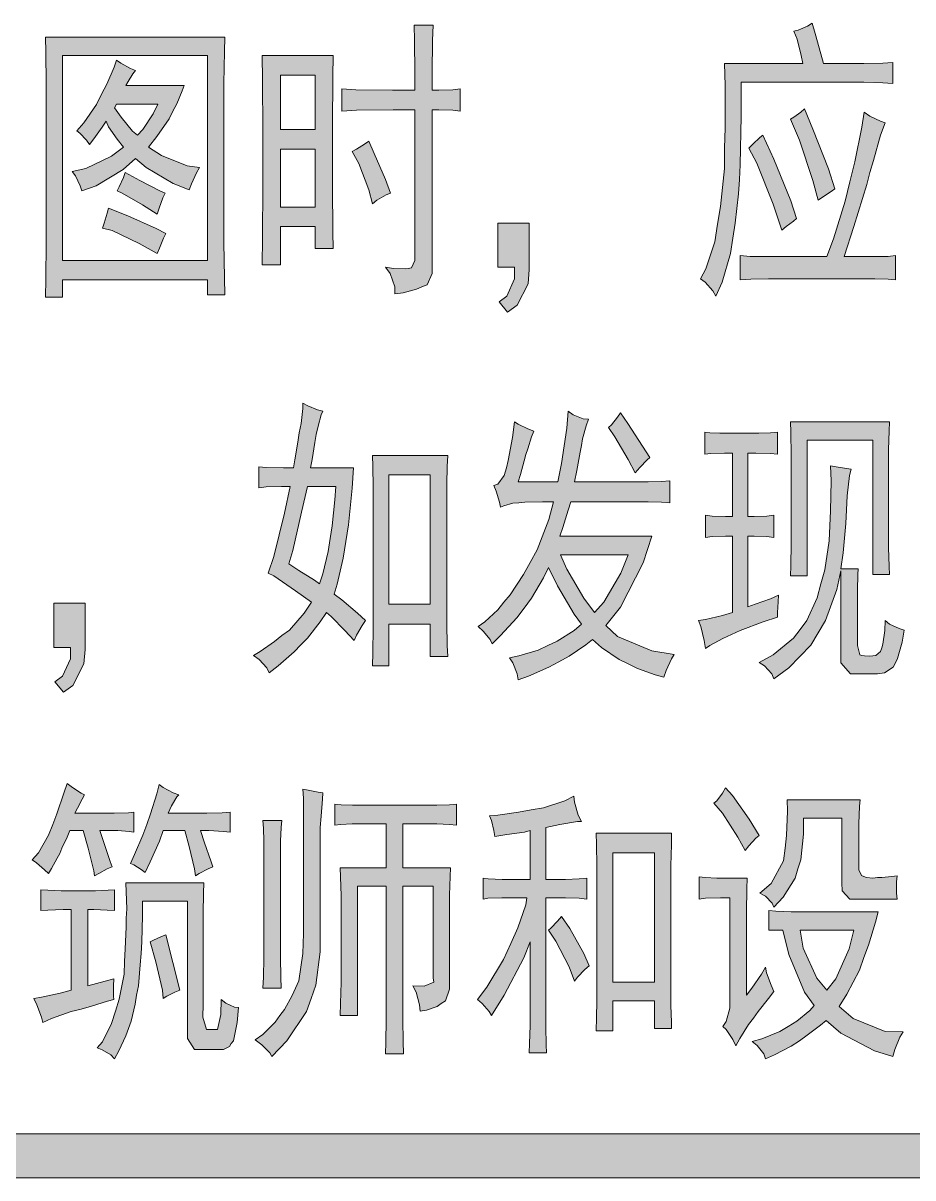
# Model space of a CAD drawing. Header units: millimetres. Extents: x 388 to 64525, y 87 to 607.
# Drawn here: x 64472.36 to 64481.03, y 461.44 to 472.69 of the extents above; entities that cross this region are included whole.
import ezdxf

# ---------------------------------------------------------------- set-up
doc = ezdxf.new("R2010")
doc.units = ezdxf.units.MM

msp = doc.modelspace()

# ---------------------------------------------------------------- hatches: boundary and pattern name
h = msp.add_hatch(color=0)
h.dxf.hatch_style = 2
h.paths.add_polyline_path([(64476.177, 472.039), (64476.177, 472.207), (64476.174, 472.522), (64476.17, 472.669), (64476.357, 472.669), (64476.349, 472.522), (64476.346, 472.207), (64476.346, 472.039), (64476.41, 472.039), (64476.546, 472.042), (64476.618, 472.049), (64476.618, 471.834), (64476.546, 471.842), (64476.41, 471.845), (64476.346, 471.845), (64476.346, 470.337), (64476.346, 470.251), (64476.296, 470.143), (64476.245, 470.122), (64476.195, 470.1), (64476.063, 470.064), (64475.984, 470.054), (64475.984, 470.122), (64475.937, 470.251), (64475.891, 470.315), (64475.97, 470.301), (64476.084, 470.297), (64476.113, 470.301), (64476.145, 470.308), (64476.177, 470.38), (64476.177, 470.448), (64476.177, 471.845), (64475.966, 471.845), (64475.611, 471.842), (64475.468, 471.834), (64475.468, 472.049), (64475.604, 472.042), (64475.959, 472.039)])
h = msp.add_hatch(color=0)
h.dxf.hatch_style = 2
h.paths.add_polyline_path([(64480.047, 472.691), (64480.076, 472.59), (64480.129, 472.393), (64480.158, 472.297), (64480.459, 472.297), (64480.549, 472.297), (64480.735, 472.3), (64480.832, 472.307), (64480.832, 472.103), (64480.735, 472.11), (64480.549, 472.117), (64480.459, 472.117), (64479.355, 472.117), (64479.355, 471.784), (64479.345, 471.311), (64479.338, 471.168), (64479.33, 471.028), (64479.298, 470.742), (64479.273, 470.595), (64479.252, 470.448), (64479.169, 470.168), (64479.108, 470.032), (64479.08, 470.082), (64479.004, 470.168), (64478.958, 470.201), (64479.011, 470.297), (64479.097, 470.562), (64479.126, 470.734), (64479.155, 470.906), (64479.191, 471.275), (64479.194, 471.473), (64479.198, 471.67), (64479.198, 472.082), (64479.194, 472.297), (64479.954, 472.297), (64479.939, 472.375), (64479.9, 472.533), (64479.868, 472.612), (64479.911, 472.623), (64480, 472.662)])
h = msp.add_hatch(color=0)
h.paths.add_polyline_path([(64474.329, 472.555), (64474.325, 472.415), (64474.318, 472.103), (64474.318, 471.935), (64474.318, 470.731), (64474.318, 470.555), (64474.325, 470.211), (64474.329, 470.043), (64474.16, 470.043), (64474.16, 470.19), (64472.748, 470.19), (64472.748, 470.021), (64472.58, 470.021), (64472.584, 470.197), (64472.587, 470.555), (64472.587, 470.742), (64472.587, 471.935), (64472.587, 472.1), (64472.584, 472.408), (64472.58, 472.555)])
h.paths.add_polyline_path([(64474.16, 470.38), (64474.16, 472.375), (64472.748, 472.375), (64472.748, 470.38)])
h = msp.add_hatch(color=0)
h.paths.add_polyline_path([(64475.382, 472.375), (64475.378, 472.171), (64475.375, 471.68), (64475.375, 471.394), (64475.375, 471.107), (64475.378, 470.656), (64475.382, 470.494), (64475.206, 470.494), (64475.206, 470.709), (64474.87, 470.709), (64474.87, 470.337), (64474.69, 470.337), (64474.694, 470.595), (64474.698, 471.114), (64474.698, 471.372), (64474.698, 471.637), (64474.694, 472.139), (64474.69, 472.375)])
h.paths.add_polyline_path([(64475.206, 470.899), (64475.206, 471.462), (64474.87, 471.462), (64474.87, 470.899)])
h.paths.add_polyline_path([(64475.206, 471.655), (64475.206, 472.182), (64474.87, 472.182), (64474.87, 471.655)])
h = msp.add_hatch(color=0)
h.paths.add_polyline_path([(64473.458, 472.229), (64473.433, 472.196), (64473.386, 472.121), (64473.365, 472.082), (64473.931, 472.082), (64473.913, 472.031), (64473.859, 471.906), (64473.82, 471.834), (64473.784, 471.759), (64473.666, 471.587), (64473.583, 471.483), (64473.712, 471.401), (64473.96, 471.301), (64474.081, 471.283), (64474.053, 471.232), (64474.003, 471.125), (64473.981, 471.068), (64473.823, 471.129), (64473.562, 471.283), (64473.458, 471.372), (64473.336, 471.265), (64473.075, 471.107), (64472.935, 471.057), (64472.92, 471.107), (64472.874, 471.204), (64472.842, 471.247), (64472.974, 471.275), (64473.225, 471.394), (64473.34, 471.483), (64473.279, 471.559), (64473.196, 471.68), (64473.171, 471.734), (64473.132, 471.677), (64473.053, 471.562), (64473.01, 471.508), (64472.981, 471.551), (64472.917, 471.619), (64472.885, 471.641), (64472.956, 471.72), (64473.078, 471.899), (64473.128, 471.999), (64473.178, 472.096), (64473.25, 472.261), (64473.272, 472.329), (64473.315, 472.3), (64473.408, 472.25)])
h.paths.add_polyline_path([(64473.254, 471.867), (64473.318, 471.773), (64473.429, 471.637), (64473.476, 471.598), (64473.53, 471.655), (64473.63, 471.806), (64473.676, 471.902), (64473.272, 471.902)])
h = msp.add_hatch(color=0)
h.dxf.hatch_style = 2
h.paths.add_polyline_path([(64480.756, 471.72), (64480.713, 471.598), (64480.642, 471.354), (64480.609, 471.236), (64480.577, 471.118), (64480.452, 470.709), (64480.359, 470.416), (64480.595, 470.416), (64480.656, 470.416), (64480.785, 470.419), (64480.857, 470.426), (64480.857, 470.19), (64480.785, 470.197), (64480.656, 470.201), (64480.595, 470.201), (64479.692, 470.201), (64479.621, 470.201), (64479.449, 470.197), (64479.345, 470.19), (64479.345, 470.426), (64479.441, 470.419), (64479.617, 470.416), (64479.692, 470.416), (64480.19, 470.416), (64480.255, 470.591), (64480.366, 470.957), (64480.412, 471.146), (64480.463, 471.34), (64480.531, 471.677), (64480.552, 471.824), (64480.609, 471.784), (64480.71, 471.734)])
h = msp.add_hatch(color=0)
h.dxf.hatch_style = 2
h.paths.add_polyline_path([(64479.972, 471.856), (64480.054, 471.659), (64480.205, 471.272), (64480.266, 471.078), (64480.23, 471.05), (64480.147, 470.996), (64480.104, 470.967), (64480.054, 471.157), (64479.922, 471.551), (64479.836, 471.756), (64479.868, 471.773), (64479.936, 471.824)])
h = msp.add_hatch(color=0)
h.dxf.hatch_style = 2
h.paths.add_polyline_path([(64479.567, 471.598), (64479.674, 471.365), (64479.839, 470.96), (64479.893, 470.788), (64479.864, 470.763), (64479.793, 470.709), (64479.75, 470.674), (64479.667, 470.928), (64479.506, 471.326), (64479.431, 471.473), (64479.467, 471.512), (64479.535, 471.576)])
h = msp.add_hatch(color=0)
h.dxf.hatch_style = 2
h.paths.add_polyline_path([(64475.729, 471.541), (64475.783, 471.422), (64475.891, 471.168), (64475.941, 471.035), (64475.898, 471.017), (64475.808, 470.967), (64475.765, 470.932), (64475.729, 471.068), (64475.633, 471.322), (64475.568, 471.44), (64475.608, 471.462), (64475.686, 471.512)])
h = msp.add_hatch(color=0)
h.dxf.hatch_style = 2
h.paths.add_polyline_path([(64473.358, 471.236), (64473.501, 471.157), (64473.694, 471.057), (64473.745, 471.035), (64473.723, 470.989), (64473.687, 470.889), (64473.669, 470.831), (64473.526, 470.921), (64473.329, 471.035), (64473.279, 471.057), (64473.3, 471.096), (64473.34, 471.186)])
h = msp.add_hatch(color=0)
h.dxf.hatch_style = 2
h.paths.add_polyline_path([(64473.196, 470.889), (64473.383, 470.813), (64473.659, 470.691), (64473.752, 470.641), (64473.73, 470.595), (64473.691, 470.498), (64473.669, 470.448), (64473.494, 470.545), (64473.229, 470.67), (64473.135, 470.695), (64473.153, 470.742), (64473.182, 470.838)])
h = msp.add_hatch(color=0)
h.dxf.hatch_style = 2
h.paths.add_polyline_path([(64476.987, 470.742), (64477.292, 470.742), (64477.292, 470.29), (64477.281, 470.15), (64477.173, 469.943), (64477.08, 469.875), (64476.998, 469.975), (64477.073, 470.032), (64477.148, 470.201), (64477.148, 470.315), (64476.987, 470.315)])
h = msp.add_hatch(color=0)
h.paths.add_polyline_path([(64475.282, 468.911), (64475.264, 468.875), (64475.235, 468.764), (64475.217, 468.685), (64475.203, 468.606), (64475.178, 468.441), (64475.163, 468.359), (64475.579, 468.359), (64475.568, 468.162), (64475.532, 467.804), (64475.507, 467.642), (64475.479, 467.481), (64475.421, 467.227), (64475.393, 467.13), (64475.468, 467.073), (64475.618, 466.944), (64475.697, 466.872), (64475.665, 466.825), (64475.611, 466.729), (64475.586, 466.679), (64475.497, 466.775), (64475.364, 466.911), (64475.317, 466.951), (64475.257, 466.858), (64475.131, 466.7), (64475.067, 466.636), (64475.002, 466.567), (64474.848, 466.431), (64474.759, 466.363), (64474.737, 466.41), (64474.662, 466.492), (64474.608, 466.532), (64474.673, 466.571), (64474.812, 466.668), (64474.884, 466.725), (64474.956, 466.779), (64475.099, 466.944), (64475.171, 467.051), (64475.016, 467.162), (64474.805, 467.306), (64474.751, 467.334), (64474.805, 467.495), (64474.909, 467.918), (64474.963, 468.176), (64474.88, 468.176), (64474.73, 468.173), (64474.658, 468.165), (64474.658, 468.37), (64474.73, 468.363), (64474.898, 468.359), (64474.995, 468.359), (64475.009, 468.438), (64475.038, 468.61), (64475.052, 468.699), (64475.07, 468.792), (64475.088, 468.936), (64475.088, 468.99), (64475.135, 468.964), (64475.231, 468.925)])
h.paths.add_polyline_path([(64474.952, 467.424), (64475.049, 467.359), (64475.199, 467.266), (64475.249, 467.23), (64475.282, 467.327), (64475.335, 467.546), (64475.353, 467.671), (64475.371, 467.793), (64475.4, 468.047), (64475.407, 468.176), (64475.131, 468.176), (64475.074, 467.929), (64474.988, 467.553)])
h = msp.add_hatch(color=0)
h.paths.add_polyline_path([(64477.869, 468.832), (64477.847, 468.767), (64477.811, 468.642), (64477.8, 468.578), (64477.786, 468.513), (64477.754, 468.334), (64477.732, 468.223), (64478.41, 468.223), (64478.449, 468.223), (64478.578, 468.226), (64478.66, 468.234), (64478.66, 468.019), (64478.578, 468.026), (64478.449, 468.029), (64478.41, 468.029), (64477.697, 468.029), (64477.671, 467.947), (64477.618, 467.779), (64477.589, 467.693), (64478.485, 467.693), (64478.402, 467.435), (64478.18, 467.001), (64478.037, 466.825), (64478.152, 466.718), (64478.485, 466.578), (64478.703, 466.542), (64478.675, 466.499), (64478.625, 466.385), (64478.603, 466.32), (64478.517, 466.342), (64478.345, 466.406), (64478.255, 466.449), (64478.166, 466.492), (64477.994, 466.61), (64477.908, 466.689), (64477.843, 466.636), (64477.679, 466.524), (64477.578, 466.471), (64477.482, 466.417), (64477.284, 466.331), (64477.184, 466.295), (64477.173, 466.352), (64477.13, 466.46), (64477.098, 466.51), (64477.191, 466.528), (64477.378, 466.585), (64477.471, 466.628), (64477.564, 466.671), (64477.729, 466.775), (64477.8, 466.836), (64477.729, 466.933), (64477.568, 467.209), (64477.478, 467.388), (64477.431, 467.288), (64477.313, 467.091), (64477.241, 466.994), (64477.17, 466.897), (64477.012, 466.725), (64476.93, 466.646), (64476.912, 466.686), (64476.844, 466.768), (64476.794, 466.815), (64476.858, 466.858), (64476.984, 466.976), (64477.044, 467.051), (64477.105, 467.123), (64477.234, 467.32), (64477.302, 467.438), (64477.37, 467.56), (64477.482, 467.857), (64477.528, 468.029), (64477.421, 468.029), (64477.249, 468.026), (64477.191, 468.019), (64477.13, 468.015), (64477.044, 467.99), (64477.012, 467.976), (64477.001, 468.026), (64476.969, 468.133), (64476.948, 468.187), (64476.987, 468.201), (64477.048, 468.284), (64477.07, 468.359), (64477.087, 468.431), (64477.127, 468.656), (64477.148, 468.807), (64477.184, 468.785), (64477.277, 468.739), (64477.335, 468.717), (64477.313, 468.66), (64477.277, 468.545), (64477.259, 468.488), (64477.241, 468.427), (64477.206, 468.294), (64477.184, 468.223), (64477.571, 468.223), (64477.607, 468.402), (64477.657, 468.746), (64477.671, 468.911), (64477.718, 468.875), (64477.815, 468.835)])
h.paths.add_polyline_path([(64477.596, 467.513), (64477.657, 467.374), (64477.822, 467.091), (64477.926, 466.951), (64478.019, 467.051), (64478.184, 467.334), (64478.255, 467.513)])
h = msp.add_hatch(color=0)
h.dxf.hatch_style = 2
h.paths.add_polyline_path([(64478.18, 468.896), (64478.252, 468.792), (64478.395, 468.57), (64478.467, 468.459), (64478.438, 468.438), (64478.367, 468.363), (64478.324, 468.312), (64478.255, 468.441), (64478.126, 468.66), (64478.062, 468.753), (64478.091, 468.778), (64478.152, 468.853)])
h = msp.add_hatch(color=0)
h.dxf.hatch_style = 2
h.paths.add_polyline_path([(64480.799, 468.807), (64480.796, 468.717), (64480.789, 468.538), (64480.789, 468.449), (64480.789, 467.693), (64480.789, 467.585), (64480.796, 467.399), (64480.799, 467.32), (64480.638, 467.32), (64480.638, 468.628), (64479.997, 468.628), (64479.997, 467.309), (64479.836, 467.309), (64479.839, 467.406), (64479.843, 467.621), (64479.843, 467.739), (64479.843, 468.359), (64479.843, 468.481), (64479.839, 468.706), (64479.836, 468.807)])
h = msp.add_hatch(color=0)
h.dxf.hatch_style = 2
h.paths.add_polyline_path([(64479.481, 468.696), (64479.527, 468.696), (64479.642, 468.699), (64479.71, 468.706), (64479.71, 468.492), (64479.642, 468.499), (64479.499, 468.502), (64479.42, 468.502), (64479.42, 467.886), (64479.481, 467.886), (64479.606, 467.89), (64479.674, 467.897), (64479.674, 467.682), (64479.606, 467.689), (64479.481, 467.693), (64479.42, 467.693), (64479.42, 467.005), (64479.492, 467.03), (64479.642, 467.083), (64479.717, 467.119), (64479.714, 467.055), (64479.71, 466.951), (64479.71, 466.904), (64479.57, 466.858), (64479.345, 466.775), (64479.262, 466.736), (64479.176, 466.696), (64479.051, 466.628), (64479.008, 466.6), (64478.994, 466.679), (64478.961, 466.815), (64478.94, 466.872), (64479.008, 466.883), (64479.173, 466.922), (64479.269, 466.951), (64479.269, 467.693), (64479.201, 467.693), (64479.072, 467.689), (64479.008, 467.682), (64479.008, 467.897), (64479.072, 467.89), (64479.201, 467.886), (64479.269, 467.886), (64479.269, 468.502), (64479.194, 468.502), (64479.058, 468.499), (64479.001, 468.492), (64479.001, 468.706), (64479.051, 468.699), (64479.148, 468.696), (64479.194, 468.696)])
h = msp.add_hatch(color=0)
h.paths.add_polyline_path([(64476.5, 468.481), (64476.493, 468.373), (64476.489, 468.201), (64476.489, 468.133), (64476.489, 466.962), (64476.489, 466.847), (64476.493, 466.628), (64476.5, 466.521), (64476.328, 466.521), (64476.328, 466.836), (64475.923, 466.836), (64475.923, 466.431), (64475.765, 466.431), (64475.769, 466.557), (64475.772, 466.804), (64475.772, 466.926), (64475.772, 468.076), (64475.772, 468.173), (64475.769, 468.373), (64475.765, 468.481)])
h.paths.add_polyline_path([(64476.328, 467.03), (64476.328, 468.291), (64475.923, 468.291), (64475.923, 467.03)])
h = msp.add_hatch(color=0)
h.dxf.hatch_style = 2
h.paths.add_polyline_path([(64480.427, 468.345), (64480.409, 468.284), (64480.387, 468.087), (64480.38, 467.95), (64480.373, 467.818), (64480.348, 467.531), (64480.326, 467.377), (64480.495, 467.377), (64480.491, 467.32), (64480.488, 467.169), (64480.488, 467.073), (64480.488, 466.714), (64480.488, 466.628), (64480.509, 466.539), (64480.531, 466.532), (64480.556, 466.528), (64480.609, 466.524), (64480.638, 466.528), (64480.667, 466.532), (64480.71, 466.571), (64480.724, 466.607), (64480.735, 466.643), (64480.753, 466.775), (64480.756, 466.872), (64480.799, 466.836), (64480.893, 466.793), (64480.943, 466.779), (64480.921, 466.661), (64480.878, 466.503), (64480.857, 466.46), (64480.835, 466.417), (64480.749, 466.363), (64480.681, 466.352), (64480.513, 466.352), (64480.42, 466.352), (64480.326, 466.46), (64480.326, 466.567), (64480.326, 467.356), (64480.287, 467.173), (64480.176, 466.872), (64480.104, 466.754), (64480.033, 466.632), (64479.818, 466.41), (64479.674, 466.306), (64479.653, 466.352), (64479.581, 466.431), (64479.531, 466.464), (64479.667, 466.539), (64479.864, 466.7), (64479.929, 466.786), (64479.993, 466.872), (64480.094, 467.094), (64480.129, 467.23), (64480.169, 467.366), (64480.212, 467.65), (64480.219, 467.793), (64480.226, 467.94), (64480.23, 468.234), (64480.223, 468.38), (64480.28, 468.37), (64480.38, 468.352)])
h = msp.add_hatch(color=0)
h.dxf.hatch_style = 2
h.paths.add_polyline_path([(64472.662, 467.04), (64472.967, 467.04), (64472.967, 466.589), (64472.956, 466.449), (64472.849, 466.241), (64472.756, 466.173), (64472.673, 466.274), (64472.748, 466.331), (64472.824, 466.499), (64472.824, 466.61), (64472.662, 466.61)])
h = msp.add_hatch(color=0)
h.dxf.hatch_style = 2
h.paths.add_polyline_path([(64472.96, 465.174), (64472.938, 465.134), (64472.892, 465.045), (64472.867, 464.995), (64473.161, 464.995), (64473.25, 464.995), (64473.39, 464.998), (64473.44, 465.005), (64473.44, 464.812), (64473.397, 464.819), (64473.286, 464.826), (64473.211, 464.826), (64473.11, 464.826), (64473.153, 464.701), (64473.211, 464.525), (64473.229, 464.475), (64473.182, 464.454), (64473.1, 464.407), (64473.06, 464.385), (64473.053, 464.436), (64472.996, 464.654), (64472.949, 464.826), (64472.817, 464.826), (64472.791, 464.762), (64472.741, 464.654), (64472.72, 464.604), (64472.695, 464.557), (64472.641, 464.457), (64472.612, 464.407), (64472.573, 464.443), (64472.494, 464.511), (64472.451, 464.543), (64472.512, 464.611), (64472.609, 464.783), (64472.652, 464.887), (64472.691, 464.991), (64472.759, 465.192), (64472.791, 465.285), (64472.845, 465.245), (64472.928, 465.192)])
h = msp.add_hatch(color=0)
h.dxf.hatch_style = 2
h.paths.add_polyline_path([(64473.551, 464.418), (64473.512, 464.446), (64473.44, 464.493), (64473.408, 464.507), (64473.447, 464.593), (64473.53, 464.783), (64473.569, 464.887), (64473.605, 464.991), (64473.666, 465.184), (64473.687, 465.274), (64473.727, 465.245), (64473.823, 465.195), (64473.881, 465.174), (64473.859, 465.156), (64473.809, 465.066), (64473.777, 464.995), (64474.081, 464.995), (64474.153, 464.995), (64474.303, 464.998), (64474.379, 465.005), (64474.379, 464.812), (64474.314, 464.819), (64474.171, 464.826), (64474.092, 464.826), (64474.131, 464.708), (64474.192, 464.532), (64474.21, 464.475), (64474.164, 464.454), (64474.078, 464.407), (64474.042, 464.385), (64474.031, 464.454), (64473.981, 464.672), (64473.938, 464.826), (64473.727, 464.826), (64473.691, 464.722), (64473.601, 464.522)])
h = msp.add_hatch(color=0)
h.dxf.hatch_style = 2
h.paths.add_polyline_path([(64475.282, 465.195), (64475.278, 465.134), (64475.264, 464.966), (64475.257, 464.858), (64475.257, 463.844), (64475.257, 463.647), (64475.214, 463.321), (64475.167, 463.192), (64475.124, 463.063), (64474.93, 462.78), (64474.784, 462.626), (64474.766, 462.662), (64474.687, 462.741), (64474.622, 462.787), (64474.698, 462.841), (64474.819, 462.959), (64474.862, 463.024), (64474.909, 463.085), (64474.984, 463.221), (64475.016, 463.293), (64475.049, 463.364), (64475.088, 463.629), (64475.095, 463.823), (64475.095, 464.869), (64475.095, 464.959), (64475.092, 465.141), (64475.088, 465.231), (64475.138, 465.22), (64475.235, 465.202)])
h = msp.add_hatch(color=0)
h.dxf.hatch_style = 2
h.paths.add_polyline_path([(64479.201, 465.242), (64479.269, 465.167), (64479.434, 464.937), (64479.531, 464.78), (64479.499, 464.751), (64479.431, 464.679), (64479.395, 464.633), (64479.323, 464.762), (64479.173, 464.995), (64479.09, 465.095), (64479.119, 465.116), (64479.173, 465.192)])
h = msp.add_hatch(color=0)
h.dxf.hatch_style = 2
h.paths.add_polyline_path([(64476.339, 465.073), (64476.392, 465.073), (64476.514, 465.077), (64476.582, 465.084), (64476.582, 464.88), (64476.514, 464.887), (64476.392, 464.891), (64476.339, 464.891), (64476.059, 464.891), (64476.059, 464.464), (64476.525, 464.464), (64476.521, 464.378), (64476.514, 464.199), (64476.514, 464.102), (64476.514, 463.371), (64476.514, 463.282), (64476.475, 463.167), (64476.435, 463.142), (64476.396, 463.113), (64476.292, 463.078), (64476.228, 463.067), (64476.224, 463.128), (64476.192, 463.253), (64476.159, 463.314), (64476.267, 463.311), (64476.364, 463.35), (64476.357, 463.393), (64476.357, 464.285), (64476.059, 464.285), (64476.059, 463.078), (64476.059, 462.988), (64476.063, 462.773), (64476.066, 462.651), (64475.891, 462.651), (64475.894, 462.762), (64475.898, 462.985), (64475.898, 463.088), (64475.898, 464.285), (64475.618, 464.285), (64475.618, 463.024), (64475.45, 463.024), (64475.454, 463.142), (64475.461, 463.35), (64475.461, 463.44), (64475.461, 464.102), (64475.461, 464.192), (64475.454, 464.375), (64475.45, 464.464), (64475.898, 464.464), (64475.898, 464.891), (64475.629, 464.891), (64475.568, 464.891), (64475.454, 464.887), (64475.4, 464.88), (64475.4, 465.084), (64475.461, 465.077), (64475.572, 465.073), (64475.629, 465.073)])
h = msp.add_hatch(color=0)
h.dxf.hatch_style = 2
h.paths.add_polyline_path([(64477.8, 464.916), (64477.761, 464.916), (64477.589, 464.887), (64477.453, 464.858), (64477.453, 464.35), (64477.578, 464.35), (64477.643, 464.35), (64477.779, 464.357), (64477.851, 464.364), (64477.851, 464.16), (64477.779, 464.167), (64477.646, 464.17), (64477.589, 464.17), (64477.453, 464.17), (64477.453, 463.01), (64477.453, 462.916), (64477.456, 462.741), (64477.46, 462.662), (64477.292, 462.662), (64477.295, 462.752), (64477.302, 462.927), (64477.302, 463.01), (64477.302, 463.744), (64477.238, 463.586), (64477.048, 463.225), (64476.923, 463.024), (64476.901, 463.063), (64476.833, 463.142), (64476.786, 463.182), (64476.88, 463.3), (64477.041, 463.572), (64477.113, 463.726), (64477.181, 463.88), (64477.259, 464.102), (64477.267, 464.17), (64477.116, 464.17), (64477.023, 464.17), (64476.887, 464.167), (64476.844, 464.16), (64476.844, 464.364), (64476.89, 464.357), (64477.027, 464.35), (64477.116, 464.35), (64477.302, 464.35), (64477.302, 464.826), (64477.245, 464.812), (64477.073, 464.787), (64476.955, 464.769), (64476.948, 464.826), (64476.923, 464.926), (64476.905, 464.969), (64476.984, 464.977), (64477.188, 465.005), (64477.31, 465.027), (64477.431, 465.048), (64477.639, 465.116), (64477.725, 465.163), (64477.732, 465.102), (64477.768, 464.977)])
h = msp.add_hatch(color=0)
h.dxf.hatch_style = 2
h.paths.add_polyline_path([(64480.488, 464.16), (64480.412, 464.16), (64480.337, 464.239), (64480.334, 464.317), (64480.334, 464.948), (64479.961, 464.948), (64479.961, 464.79), (64479.936, 464.543), (64479.907, 464.454), (64479.879, 464.364), (64479.764, 464.178), (64479.674, 464.081), (64479.656, 464.12), (64479.592, 464.188), (64479.538, 464.217), (64479.646, 464.31), (64479.767, 464.532), (64479.782, 464.654), (64479.796, 464.78), (64479.807, 465.016), (64479.803, 465.127), (64480.513, 465.127), (64480.506, 465.063), (64480.502, 464.891), (64480.502, 464.79), (64480.502, 464.486), (64480.502, 464.443), (64480.527, 464.389), (64480.549, 464.378), (64480.574, 464.371), (64480.638, 464.364), (64480.681, 464.368), (64480.724, 464.371), (64480.821, 464.378), (64480.875, 464.385), (64480.867, 464.328), (64480.867, 464.217), (64480.875, 464.16)])
h = msp.add_hatch(color=0)
h.dxf.hatch_style = 2
h.paths.add_polyline_path([(64474.884, 464.926), (64474.877, 464.858), (64474.87, 464.722), (64474.87, 464.654), (64474.87, 463.676), (64474.87, 463.59), (64474.873, 463.4), (64474.877, 463.293), (64474.698, 463.293), (64474.705, 463.4), (64474.708, 463.586), (64474.708, 463.665), (64474.708, 464.668), (64474.708, 464.722), (64474.705, 464.851), (64474.698, 464.926)])
h = msp.add_hatch(color=0)
h.paths.add_polyline_path([(64478.678, 464.801), (64478.675, 464.69), (64478.671, 464.482), (64478.671, 464.385), (64478.671, 463.225), (64478.671, 463.124), (64478.675, 462.959), (64478.678, 462.899), (64478.51, 462.899), (64478.51, 463.167), (64478.105, 463.167), (64478.105, 462.877), (64477.944, 462.877), (64477.947, 463.006), (64477.951, 463.164), (64477.951, 463.192), (64477.951, 464.385), (64477.951, 464.482), (64477.947, 464.69), (64477.944, 464.801)])
h.paths.add_polyline_path([(64478.51, 463.35), (64478.51, 464.611), (64478.105, 464.611), (64478.105, 463.35)])
h = msp.add_hatch(color=0)
h.dxf.hatch_style = 2
h.paths.add_polyline_path([(64474.124, 464.317), (64474.121, 464.217), (64474.117, 464.02), (64474.117, 463.923), (64474.117, 463.135), (64474.114, 463.01), (64474.149, 462.888), (64474.192, 462.888), (64474.225, 462.888), (64474.257, 462.888), (64474.289, 463.035), (64474.293, 463.182), (64474.336, 463.146), (64474.422, 463.106), (64474.461, 463.103), (64474.447, 462.956), (64474.411, 462.78), (64474.389, 462.752), (64474.372, 462.723), (64474.314, 462.694), (64474.278, 462.694), (64474.099, 462.694), (64474.031, 462.694), (64473.963, 462.802), (64473.963, 462.909), (64473.963, 464.138), (64473.526, 464.138), (64473.526, 463.995), (64473.519, 463.744), (64473.512, 463.629), (64473.504, 463.518), (64473.487, 463.314), (64473.469, 463.225), (64473.454, 463.135), (64473.415, 462.97), (64473.39, 462.899), (64473.365, 462.827), (64473.297, 462.68), (64473.254, 462.605), (64473.218, 462.641), (64473.132, 462.691), (64473.085, 462.709), (64473.135, 462.77), (64473.225, 462.949), (64473.264, 463.067), (64473.3, 463.185), (64473.347, 463.429), (64473.35, 463.551), (64473.358, 463.676), (64473.368, 463.887), (64473.368, 463.973), (64473.372, 464.063), (64473.368, 464.231), (64473.365, 464.317)])
h = msp.add_hatch(color=0)
h.dxf.hatch_style = 2
h.paths.add_polyline_path([(64479.413, 464.364), (64479.409, 464.26), (64479.406, 464.034), (64479.406, 463.912), (64479.406, 463.225), (64479.459, 463.293), (64479.553, 463.429), (64479.592, 463.497), (64479.603, 463.44), (64479.646, 463.321), (64479.674, 463.26), (64479.621, 463.192), (64479.52, 463.063), (64479.474, 462.999), (64479.427, 462.938), (64479.341, 462.802), (64479.302, 462.73), (64479.273, 462.791), (64479.209, 462.888), (64479.176, 462.92), (64479.209, 462.967), (64479.244, 463.096), (64479.244, 463.182), (64479.244, 464.17), (64479.155, 464.17), (64479.008, 464.167), (64478.947, 464.16), (64478.947, 464.375), (64479.004, 464.368), (64479.119, 464.364), (64479.176, 464.364)])
h = msp.add_hatch(color=0)
h.dxf.hatch_style = 2
h.paths.add_polyline_path([(64473.01, 464.239), (64473.067, 464.239), (64473.193, 464.246), (64473.254, 464.249), (64473.254, 464.049), (64473.182, 464.052), (64473.053, 464.059), (64472.992, 464.059), (64472.992, 463.314), (64473.246, 463.382), (64473.243, 463.314), (64473.243, 463.214), (64473.246, 463.182), (64473.186, 463.164), (64473.028, 463.117), (64472.928, 463.088), (64472.831, 463.063), (64472.641, 462.995), (64472.555, 462.956), (64472.541, 463.01), (64472.498, 463.128), (64472.469, 463.192), (64472.541, 463.203), (64472.723, 463.242), (64472.831, 463.271), (64472.831, 464.059), (64472.752, 464.059), (64472.605, 464.052), (64472.537, 464.049), (64472.537, 464.249), (64472.605, 464.246), (64472.734, 464.239), (64472.799, 464.239)])
h = msp.add_hatch(color=0)
h.paths.add_polyline_path([(64479.624, 464.049), (64479.692, 464.041), (64479.843, 464.034), (64479.929, 464.034), (64480.688, 464.034), (64480.663, 463.934), (64480.595, 463.712), (64480.549, 463.59), (64480.506, 463.468), (64480.384, 463.232), (64480.309, 463.113), (64480.445, 462.995), (64480.756, 462.87), (64480.932, 462.866), (64480.9, 462.813), (64480.85, 462.694), (64480.832, 462.626), (64480.652, 462.68), (64480.326, 462.852), (64480.183, 462.977), (64480.126, 462.931), (64479.997, 462.834), (64479.922, 462.78), (64479.843, 462.727), (64479.678, 462.641), (64479.592, 462.605), (64479.574, 462.651), (64479.51, 462.734), (64479.463, 462.773), (64479.556, 462.798), (64479.732, 462.87), (64479.814, 462.92), (64479.896, 462.97), (64480.022, 463.074), (64480.065, 463.124), (64479.972, 463.253), (64479.818, 463.619), (64479.76, 463.855), (64479.624, 463.855)])
h.paths.add_polyline_path([(64480.19, 463.271), (64480.276, 463.382), (64480.405, 463.676), (64480.452, 463.855), (64479.929, 463.855), (64479.957, 463.68), (64480.09, 463.389)])
h = msp.add_hatch(color=0)
h.dxf.hatch_style = 2
h.paths.add_polyline_path([(64477.732, 463.361), (64477.679, 463.5), (64477.55, 463.748), (64477.478, 463.855), (64477.503, 463.877), (64477.568, 463.945), (64477.607, 463.991), (64477.686, 463.873), (64477.822, 463.629), (64477.876, 463.508), (64477.833, 463.472), (64477.761, 463.4)])
h = msp.add_hatch(color=0)
h.dxf.hatch_style = 2
h.paths.add_polyline_path([(64473.888, 463.271), (64473.841, 463.253), (64473.762, 463.214), (64473.727, 463.192), (64473.719, 463.271), (64473.655, 463.547), (64473.601, 463.744), (64473.633, 463.758), (64473.712, 463.794), (64473.752, 463.812)])
h = msp.add_hatch(color=0)
h.dxf.hatch_style = 2
h.paths.add_polyline_path([(64464.508, 461.444), (64464.508, 461.874), (64514.558, 461.874), (64514.558, 461.444)])

# ---------------------------------------------------------------- linework, layer by layer
at = {"color": 0, "lineweight": 0}
for points in [[(64476.177, 472.039), (64476.177, 472.207), (64476.174, 472.522), (64476.17, 472.669), (64476.357, 472.669), (64476.349, 472.522), (64476.346, 472.207), (64476.346, 472.039), (64476.41, 472.039), (64476.546, 472.042), (64476.618, 472.049), (64476.618, 471.834), (64476.546, 471.842), (64476.41, 471.845), (64476.346, 471.845), (64476.346, 470.337), (64476.346, 470.251), (64476.296, 470.143), (64476.245, 470.122), (64476.195, 470.1), (64476.063, 470.064), (64475.984, 470.054), (64475.984, 470.122), (64475.937, 470.251), (64475.891, 470.315), (64475.97, 470.301), (64476.084, 470.297), (64476.113, 470.301), (64476.145, 470.308), (64476.177, 470.38), (64476.177, 470.448), (64476.177, 471.845), (64475.966, 471.845), (64475.611, 471.842), (64475.468, 471.834), (64475.468, 472.049), (64475.604, 472.042), (64475.959, 472.039)], [(64480.047, 472.691), (64480.076, 472.59), (64480.129, 472.393), (64480.158, 472.297), (64480.459, 472.297), (64480.549, 472.297), (64480.735, 472.3), (64480.832, 472.307), (64480.832, 472.103), (64480.735, 472.11), (64480.549, 472.117), (64480.459, 472.117), (64479.355, 472.117), (64479.355, 471.784), (64479.345, 471.311), (64479.338, 471.168), (64479.33, 471.028), (64479.298, 470.742), (64479.273, 470.595), (64479.252, 470.448), (64479.169, 470.168), (64479.108, 470.032), (64479.08, 470.082), (64479.004, 470.168), (64478.958, 470.201), (64479.011, 470.297), (64479.097, 470.562), (64479.126, 470.734), (64479.155, 470.906), (64479.191, 471.275), (64479.194, 471.473), (64479.198, 471.67), (64479.198, 472.082), (64479.194, 472.297), (64479.954, 472.297), (64479.939, 472.375), (64479.9, 472.533), (64479.868, 472.612), (64479.911, 472.623), (64480, 472.662)], [(64474.329, 472.555), (64474.325, 472.415), (64474.318, 472.103), (64474.318, 471.935), (64474.318, 470.731), (64474.318, 470.555), (64474.325, 470.211), (64474.329, 470.043), (64474.16, 470.043), (64474.16, 470.19), (64472.748, 470.19), (64472.748, 470.021), (64472.58, 470.021), (64472.584, 470.197), (64472.587, 470.555), (64472.587, 470.742), (64472.587, 471.935), (64472.587, 472.1), (64472.584, 472.408), (64472.58, 472.555)], [(64474.16, 470.38), (64474.16, 472.375), (64472.748, 472.375), (64472.748, 470.38)], [(64475.382, 472.375), (64475.378, 472.171), (64475.375, 471.68), (64475.375, 471.394), (64475.375, 471.107), (64475.378, 470.656), (64475.382, 470.494), (64475.206, 470.494), (64475.206, 470.709), (64474.87, 470.709), (64474.87, 470.337), (64474.69, 470.337), (64474.694, 470.595), (64474.698, 471.114), (64474.698, 471.372), (64474.698, 471.637), (64474.694, 472.139), (64474.69, 472.375)], [(64473.458, 472.229), (64473.433, 472.196), (64473.386, 472.121), (64473.365, 472.082), (64473.931, 472.082), (64473.913, 472.031), (64473.859, 471.906), (64473.82, 471.834), (64473.784, 471.759), (64473.666, 471.587), (64473.583, 471.483), (64473.712, 471.401), (64473.96, 471.301), (64474.081, 471.283), (64474.053, 471.232), (64474.003, 471.125), (64473.981, 471.068), (64473.823, 471.129), (64473.562, 471.283), (64473.458, 471.372), (64473.336, 471.265), (64473.075, 471.107), (64472.935, 471.057), (64472.92, 471.107), (64472.874, 471.204), (64472.842, 471.247), (64472.974, 471.275), (64473.225, 471.394), (64473.34, 471.483), (64473.279, 471.559), (64473.196, 471.68), (64473.171, 471.734), (64473.132, 471.677), (64473.053, 471.562), (64473.01, 471.508), (64472.981, 471.551), (64472.917, 471.619), (64472.885, 471.641), (64472.956, 471.72), (64473.078, 471.899), (64473.128, 471.999), (64473.178, 472.096), (64473.25, 472.261), (64473.272, 472.329), (64473.315, 472.3), (64473.408, 472.25)], [(64475.206, 471.655), (64475.206, 472.182), (64474.87, 472.182), (64474.87, 471.655)], [(64473.254, 471.867), (64473.318, 471.773), (64473.429, 471.637), (64473.476, 471.598), (64473.53, 471.655), (64473.63, 471.806), (64473.676, 471.902), (64473.272, 471.902)], [(64480.756, 471.72), (64480.713, 471.598), (64480.642, 471.354), (64480.609, 471.236), (64480.577, 471.118), (64480.452, 470.709), (64480.359, 470.416), (64480.595, 470.416), (64480.656, 470.416), (64480.785, 470.419), (64480.857, 470.426), (64480.857, 470.19), (64480.785, 470.197), (64480.656, 470.201), (64480.595, 470.201), (64479.692, 470.201), (64479.621, 470.201), (64479.449, 470.197), (64479.345, 470.19), (64479.345, 470.426), (64479.441, 470.419), (64479.617, 470.416), (64479.692, 470.416), (64480.19, 470.416), (64480.255, 470.591), (64480.366, 470.957), (64480.412, 471.146), (64480.463, 471.34), (64480.531, 471.677), (64480.552, 471.824), (64480.609, 471.784), (64480.71, 471.734)], [(64479.972, 471.856), (64480.054, 471.659), (64480.205, 471.272), (64480.266, 471.078), (64480.23, 471.05), (64480.147, 470.996), (64480.104, 470.967), (64480.054, 471.157), (64479.922, 471.551), (64479.836, 471.756), (64479.868, 471.773), (64479.936, 471.824)], [(64479.567, 471.598), (64479.674, 471.365), (64479.839, 470.96), (64479.893, 470.788), (64479.864, 470.763), (64479.793, 470.709), (64479.75, 470.674), (64479.667, 470.928), (64479.506, 471.326), (64479.431, 471.473), (64479.467, 471.512), (64479.535, 471.576)], [(64475.729, 471.541), (64475.783, 471.422), (64475.891, 471.168), (64475.941, 471.035), (64475.898, 471.017), (64475.808, 470.967), (64475.765, 470.932), (64475.729, 471.068), (64475.633, 471.322), (64475.568, 471.44), (64475.608, 471.462), (64475.686, 471.512)], [(64475.206, 470.899), (64475.206, 471.462), (64474.87, 471.462), (64474.87, 470.899)], [(64473.358, 471.236), (64473.501, 471.157), (64473.694, 471.057), (64473.745, 471.035), (64473.723, 470.989), (64473.687, 470.889), (64473.669, 470.831), (64473.526, 470.921), (64473.329, 471.035), (64473.279, 471.057), (64473.3, 471.096), (64473.34, 471.186)], [(64473.196, 470.889), (64473.383, 470.813), (64473.659, 470.691), (64473.752, 470.641), (64473.73, 470.595), (64473.691, 470.498), (64473.669, 470.448), (64473.494, 470.545), (64473.229, 470.67), (64473.135, 470.695), (64473.153, 470.742), (64473.182, 470.838)], [(64476.987, 470.742), (64477.292, 470.742), (64477.292, 470.29), (64477.281, 470.15), (64477.173, 469.943), (64477.08, 469.875), (64476.998, 469.975), (64477.073, 470.032), (64477.148, 470.201), (64477.148, 470.315), (64476.987, 470.315)], [(64475.282, 468.911), (64475.264, 468.875), (64475.235, 468.764), (64475.217, 468.685), (64475.203, 468.606), (64475.178, 468.441), (64475.163, 468.359), (64475.579, 468.359), (64475.568, 468.162), (64475.532, 467.804), (64475.507, 467.642), (64475.479, 467.481), (64475.421, 467.227), (64475.393, 467.13), (64475.468, 467.073), (64475.618, 466.944), (64475.697, 466.872), (64475.665, 466.825), (64475.611, 466.729), (64475.586, 466.679), (64475.497, 466.775), (64475.364, 466.911), (64475.317, 466.951), (64475.257, 466.858), (64475.131, 466.7), (64475.067, 466.636), (64475.002, 466.567), (64474.848, 466.431), (64474.759, 466.363), (64474.737, 466.41), (64474.662, 466.492), (64474.608, 466.532), (64474.673, 466.571), (64474.812, 466.668), (64474.884, 466.725), (64474.956, 466.779), (64475.099, 466.944), (64475.171, 467.051), (64475.016, 467.162), (64474.805, 467.306), (64474.751, 467.334), (64474.805, 467.495), (64474.909, 467.918), (64474.963, 468.176), (64474.88, 468.176), (64474.73, 468.173), (64474.658, 468.165), (64474.658, 468.37), (64474.73, 468.363), (64474.898, 468.359), (64474.995, 468.359), (64475.009, 468.438), (64475.038, 468.61), (64475.052, 468.699), (64475.07, 468.792), (64475.088, 468.936), (64475.088, 468.99), (64475.135, 468.964), (64475.231, 468.925)], [(64477.869, 468.832), (64477.847, 468.767), (64477.811, 468.642), (64477.8, 468.578), (64477.786, 468.513), (64477.754, 468.334), (64477.732, 468.223), (64478.41, 468.223), (64478.449, 468.223), (64478.578, 468.226), (64478.66, 468.234), (64478.66, 468.019), (64478.578, 468.026), (64478.449, 468.029), (64478.41, 468.029), (64477.697, 468.029), (64477.671, 467.947), (64477.618, 467.779), (64477.589, 467.693), (64478.485, 467.693), (64478.402, 467.435), (64478.18, 467.001), (64478.037, 466.825), (64478.152, 466.718), (64478.485, 466.578), (64478.703, 466.542), (64478.675, 466.499), (64478.625, 466.385), (64478.603, 466.32), (64478.517, 466.342), (64478.345, 466.406), (64478.255, 466.449), (64478.166, 466.492), (64477.994, 466.61), (64477.908, 466.689), (64477.843, 466.636), (64477.679, 466.524), (64477.578, 466.471), (64477.482, 466.417), (64477.284, 466.331), (64477.184, 466.295), (64477.173, 466.352), (64477.13, 466.46), (64477.098, 466.51), (64477.191, 466.528), (64477.378, 466.585), (64477.471, 466.628), (64477.564, 466.671), (64477.729, 466.775), (64477.8, 466.836), (64477.729, 466.933), (64477.568, 467.209), (64477.478, 467.388), (64477.431, 467.288), (64477.313, 467.091), (64477.241, 466.994), (64477.17, 466.897), (64477.012, 466.725), (64476.93, 466.646), (64476.912, 466.686), (64476.844, 466.768), (64476.794, 466.815), (64476.858, 466.858), (64476.984, 466.976), (64477.044, 467.051), (64477.105, 467.123), (64477.234, 467.32), (64477.302, 467.438), (64477.37, 467.56), (64477.482, 467.857), (64477.528, 468.029), (64477.421, 468.029), (64477.249, 468.026), (64477.191, 468.019), (64477.13, 468.015), (64477.044, 467.99), (64477.012, 467.976), (64477.001, 468.026), (64476.969, 468.133), (64476.948, 468.187), (64476.987, 468.201), (64477.048, 468.284), (64477.07, 468.359), (64477.087, 468.431), (64477.127, 468.656), (64477.148, 468.807), (64477.184, 468.785), (64477.277, 468.739), (64477.335, 468.717), (64477.313, 468.66), (64477.277, 468.545), (64477.259, 468.488), (64477.241, 468.427), (64477.206, 468.294), (64477.184, 468.223), (64477.571, 468.223), (64477.607, 468.402), (64477.657, 468.746), (64477.671, 468.911), (64477.718, 468.875), (64477.815, 468.835)], [(64478.18, 468.896), (64478.252, 468.792), (64478.395, 468.57), (64478.467, 468.459), (64478.438, 468.438), (64478.367, 468.363), (64478.324, 468.312), (64478.255, 468.441), (64478.126, 468.66), (64478.062, 468.753), (64478.091, 468.778), (64478.152, 468.853)], [(64480.799, 468.807), (64480.796, 468.717), (64480.789, 468.538), (64480.789, 468.449), (64480.789, 467.693), (64480.789, 467.585), (64480.796, 467.399), (64480.799, 467.32), (64480.638, 467.32), (64480.638, 468.628), (64479.997, 468.628), (64479.997, 467.309), (64479.836, 467.309), (64479.839, 467.406), (64479.843, 467.621), (64479.843, 467.739), (64479.843, 468.359), (64479.843, 468.481), (64479.839, 468.706), (64479.836, 468.807)], [(64479.481, 468.696), (64479.527, 468.696), (64479.642, 468.699), (64479.71, 468.706), (64479.71, 468.492), (64479.642, 468.499), (64479.499, 468.502), (64479.42, 468.502), (64479.42, 467.886), (64479.481, 467.886), (64479.606, 467.89), (64479.674, 467.897), (64479.674, 467.682), (64479.606, 467.689), (64479.481, 467.693), (64479.42, 467.693), (64479.42, 467.005), (64479.492, 467.03), (64479.642, 467.083), (64479.717, 467.119), (64479.714, 467.055), (64479.71, 466.951), (64479.71, 466.904), (64479.57, 466.858), (64479.345, 466.775), (64479.262, 466.736), (64479.176, 466.696), (64479.051, 466.628), (64479.008, 466.6), (64478.994, 466.679), (64478.961, 466.815), (64478.94, 466.872), (64479.008, 466.883), (64479.173, 466.922), (64479.269, 466.951), (64479.269, 467.693), (64479.201, 467.693), (64479.072, 467.689), (64479.008, 467.682), (64479.008, 467.897), (64479.072, 467.89), (64479.201, 467.886), (64479.269, 467.886), (64479.269, 468.502), (64479.194, 468.502), (64479.058, 468.499), (64479.001, 468.492), (64479.001, 468.706), (64479.051, 468.699), (64479.148, 468.696), (64479.194, 468.696)], [(64476.5, 468.481), (64476.493, 468.373), (64476.489, 468.201), (64476.489, 468.133), (64476.489, 466.962), (64476.489, 466.847), (64476.493, 466.628), (64476.5, 466.521), (64476.328, 466.521), (64476.328, 466.836), (64475.923, 466.836), (64475.923, 466.431), (64475.765, 466.431), (64475.769, 466.557), (64475.772, 466.804), (64475.772, 466.926), (64475.772, 468.076), (64475.772, 468.173), (64475.769, 468.373), (64475.765, 468.481)], [(64480.427, 468.345), (64480.409, 468.284), (64480.387, 468.087), (64480.38, 467.95), (64480.373, 467.818), (64480.348, 467.531), (64480.326, 467.377), (64480.495, 467.377), (64480.491, 467.32), (64480.488, 467.169), (64480.488, 467.073), (64480.488, 466.714), (64480.488, 466.628), (64480.509, 466.539), (64480.531, 466.532), (64480.556, 466.528), (64480.609, 466.524), (64480.638, 466.528), (64480.667, 466.532), (64480.71, 466.571), (64480.724, 466.607), (64480.735, 466.643), (64480.753, 466.775), (64480.756, 466.872), (64480.799, 466.836), (64480.893, 466.793), (64480.943, 466.779), (64480.921, 466.661), (64480.878, 466.503), (64480.857, 466.46), (64480.835, 466.417), (64480.749, 466.363), (64480.681, 466.352), (64480.513, 466.352), (64480.42, 466.352), (64480.326, 466.46), (64480.326, 466.567), (64480.326, 467.356), (64480.287, 467.173), (64480.176, 466.872), (64480.104, 466.754), (64480.033, 466.632), (64479.818, 466.41), (64479.674, 466.306), (64479.653, 466.352), (64479.581, 466.431), (64479.531, 466.464), (64479.667, 466.539), (64479.864, 466.7), (64479.929, 466.786), (64479.993, 466.872), (64480.094, 467.094), (64480.129, 467.23), (64480.169, 467.366), (64480.212, 467.65), (64480.219, 467.793), (64480.226, 467.94), (64480.23, 468.234), (64480.223, 468.38), (64480.28, 468.37), (64480.38, 468.352)], [(64476.328, 467.03), (64476.328, 468.291), (64475.923, 468.291), (64475.923, 467.03)], [(64474.952, 467.424), (64475.049, 467.359), (64475.199, 467.266), (64475.249, 467.23), (64475.282, 467.327), (64475.335, 467.546), (64475.353, 467.671), (64475.371, 467.793), (64475.4, 468.047), (64475.407, 468.176), (64475.131, 468.176), (64475.074, 467.929), (64474.988, 467.553)], [(64477.596, 467.513), (64477.657, 467.374), (64477.822, 467.091), (64477.926, 466.951), (64478.019, 467.051), (64478.184, 467.334), (64478.255, 467.513)], [(64472.662, 467.04), (64472.967, 467.04), (64472.967, 466.589), (64472.956, 466.449), (64472.849, 466.241), (64472.756, 466.173), (64472.673, 466.274), (64472.748, 466.331), (64472.824, 466.499), (64472.824, 466.61), (64472.662, 466.61)], [(64472.96, 465.174), (64472.938, 465.134), (64472.892, 465.045), (64472.867, 464.995), (64473.161, 464.995), (64473.25, 464.995), (64473.39, 464.998), (64473.44, 465.005), (64473.44, 464.812), (64473.397, 464.819), (64473.286, 464.826), (64473.211, 464.826), (64473.11, 464.826), (64473.153, 464.701), (64473.211, 464.525), (64473.229, 464.475), (64473.182, 464.454), (64473.1, 464.407), (64473.06, 464.385), (64473.053, 464.436), (64472.996, 464.654), (64472.949, 464.826), (64472.817, 464.826), (64472.791, 464.762), (64472.741, 464.654), (64472.72, 464.604), (64472.695, 464.557), (64472.641, 464.457), (64472.612, 464.407), (64472.573, 464.443), (64472.494, 464.511), (64472.451, 464.543), (64472.512, 464.611), (64472.609, 464.783), (64472.652, 464.887), (64472.691, 464.991), (64472.759, 465.192), (64472.791, 465.285), (64472.845, 465.245), (64472.928, 465.192)], [(64473.551, 464.418), (64473.512, 464.446), (64473.44, 464.493), (64473.408, 464.507), (64473.447, 464.593), (64473.53, 464.783), (64473.569, 464.887), (64473.605, 464.991), (64473.666, 465.184), (64473.687, 465.274), (64473.727, 465.245), (64473.823, 465.195), (64473.881, 465.174), (64473.859, 465.156), (64473.809, 465.066), (64473.777, 464.995), (64474.081, 464.995), (64474.153, 464.995), (64474.303, 464.998), (64474.379, 465.005), (64474.379, 464.812), (64474.314, 464.819), (64474.171, 464.826), (64474.092, 464.826), (64474.131, 464.708), (64474.192, 464.532), (64474.21, 464.475), (64474.164, 464.454), (64474.078, 464.407), (64474.042, 464.385), (64474.031, 464.454), (64473.981, 464.672), (64473.938, 464.826), (64473.727, 464.826), (64473.691, 464.722), (64473.601, 464.522)], [(64475.282, 465.195), (64475.278, 465.134), (64475.264, 464.966), (64475.257, 464.858), (64475.257, 463.844), (64475.257, 463.647), (64475.214, 463.321), (64475.167, 463.192), (64475.124, 463.063), (64474.93, 462.78), (64474.784, 462.626), (64474.766, 462.662), (64474.687, 462.741), (64474.622, 462.787), (64474.698, 462.841), (64474.819, 462.959), (64474.862, 463.024), (64474.909, 463.085), (64474.984, 463.221), (64475.016, 463.293), (64475.049, 463.364), (64475.088, 463.629), (64475.095, 463.823), (64475.095, 464.869), (64475.095, 464.959), (64475.092, 465.141), (64475.088, 465.231), (64475.138, 465.22), (64475.235, 465.202)], [(64479.201, 465.242), (64479.269, 465.167), (64479.434, 464.937), (64479.531, 464.78), (64479.499, 464.751), (64479.431, 464.679), (64479.395, 464.633), (64479.323, 464.762), (64479.173, 464.995), (64479.09, 465.095), (64479.119, 465.116), (64479.173, 465.192)], [(64476.339, 465.073), (64476.392, 465.073), (64476.514, 465.077), (64476.582, 465.084), (64476.582, 464.88), (64476.514, 464.887), (64476.392, 464.891), (64476.339, 464.891), (64476.059, 464.891), (64476.059, 464.464), (64476.525, 464.464), (64476.521, 464.378), (64476.514, 464.199), (64476.514, 464.102), (64476.514, 463.371), (64476.514, 463.282), (64476.475, 463.167), (64476.435, 463.142), (64476.396, 463.113), (64476.292, 463.078), (64476.228, 463.067), (64476.224, 463.128), (64476.192, 463.253), (64476.159, 463.314), (64476.267, 463.311), (64476.364, 463.35), (64476.357, 463.393), (64476.357, 464.285), (64476.059, 464.285), (64476.059, 463.078), (64476.059, 462.988), (64476.063, 462.773), (64476.066, 462.651), (64475.891, 462.651), (64475.894, 462.762), (64475.898, 462.985), (64475.898, 463.088), (64475.898, 464.285), (64475.618, 464.285), (64475.618, 463.024), (64475.45, 463.024), (64475.454, 463.142), (64475.461, 463.35), (64475.461, 463.44), (64475.461, 464.102), (64475.461, 464.192), (64475.454, 464.375), (64475.45, 464.464), (64475.898, 464.464), (64475.898, 464.891), (64475.629, 464.891), (64475.568, 464.891), (64475.454, 464.887), (64475.4, 464.88), (64475.4, 465.084), (64475.461, 465.077), (64475.572, 465.073), (64475.629, 465.073)], [(64477.8, 464.916), (64477.761, 464.916), (64477.589, 464.887), (64477.453, 464.858), (64477.453, 464.35), (64477.578, 464.35), (64477.643, 464.35), (64477.779, 464.357), (64477.851, 464.364), (64477.851, 464.16), (64477.779, 464.167), (64477.646, 464.17), (64477.589, 464.17), (64477.453, 464.17), (64477.453, 463.01), (64477.453, 462.916), (64477.456, 462.741), (64477.46, 462.662), (64477.292, 462.662), (64477.295, 462.752), (64477.302, 462.927), (64477.302, 463.01), (64477.302, 463.744), (64477.238, 463.586), (64477.048, 463.225), (64476.923, 463.024), (64476.901, 463.063), (64476.833, 463.142), (64476.786, 463.182), (64476.88, 463.3), (64477.041, 463.572), (64477.113, 463.726), (64477.181, 463.88), (64477.259, 464.102), (64477.267, 464.17), (64477.116, 464.17), (64477.023, 464.17), (64476.887, 464.167), (64476.844, 464.16), (64476.844, 464.364), (64476.89, 464.357), (64477.027, 464.35), (64477.116, 464.35), (64477.302, 464.35), (64477.302, 464.826), (64477.245, 464.812), (64477.073, 464.787), (64476.955, 464.769), (64476.948, 464.826), (64476.923, 464.926), (64476.905, 464.969), (64476.984, 464.977), (64477.188, 465.005), (64477.31, 465.027), (64477.431, 465.048), (64477.639, 465.116), (64477.725, 465.163), (64477.732, 465.102), (64477.768, 464.977)], [(64480.488, 464.16), (64480.412, 464.16), (64480.337, 464.239), (64480.334, 464.317), (64480.334, 464.948), (64479.961, 464.948), (64479.961, 464.79), (64479.936, 464.543), (64479.907, 464.454), (64479.879, 464.364), (64479.764, 464.178), (64479.674, 464.081), (64479.656, 464.12), (64479.592, 464.188), (64479.538, 464.217), (64479.646, 464.31), (64479.767, 464.532), (64479.782, 464.654), (64479.796, 464.78), (64479.807, 465.016), (64479.803, 465.127), (64480.513, 465.127), (64480.506, 465.063), (64480.502, 464.891), (64480.502, 464.79), (64480.502, 464.486), (64480.502, 464.443), (64480.527, 464.389), (64480.549, 464.378), (64480.574, 464.371), (64480.638, 464.364), (64480.681, 464.368), (64480.724, 464.371), (64480.821, 464.378), (64480.875, 464.385), (64480.867, 464.328), (64480.867, 464.217), (64480.875, 464.16)], [(64474.884, 464.926), (64474.877, 464.858), (64474.87, 464.722), (64474.87, 464.654), (64474.87, 463.676), (64474.87, 463.59), (64474.873, 463.4), (64474.877, 463.293), (64474.698, 463.293), (64474.705, 463.4), (64474.708, 463.586), (64474.708, 463.665), (64474.708, 464.668), (64474.708, 464.722), (64474.705, 464.851), (64474.698, 464.926)], [(64478.678, 464.801), (64478.675, 464.69), (64478.671, 464.482), (64478.671, 464.385), (64478.671, 463.225), (64478.671, 463.124), (64478.675, 462.959), (64478.678, 462.899), (64478.51, 462.899), (64478.51, 463.167), (64478.105, 463.167), (64478.105, 462.877), (64477.944, 462.877), (64477.947, 463.006), (64477.951, 463.164), (64477.951, 463.192), (64477.951, 464.385), (64477.951, 464.482), (64477.947, 464.69), (64477.944, 464.801)], [(64478.51, 463.35), (64478.51, 464.611), (64478.105, 464.611), (64478.105, 463.35)], [(64474.124, 464.317), (64474.121, 464.217), (64474.117, 464.02), (64474.117, 463.923), (64474.117, 463.135), (64474.114, 463.01), (64474.149, 462.888), (64474.192, 462.888), (64474.225, 462.888), (64474.257, 462.888), (64474.289, 463.035), (64474.293, 463.182), (64474.336, 463.146), (64474.422, 463.106), (64474.461, 463.103), (64474.447, 462.956), (64474.411, 462.78), (64474.389, 462.752), (64474.372, 462.723), (64474.314, 462.694), (64474.278, 462.694), (64474.099, 462.694), (64474.031, 462.694), (64473.963, 462.802), (64473.963, 462.909), (64473.963, 464.138), (64473.526, 464.138), (64473.526, 463.995), (64473.519, 463.744), (64473.512, 463.629), (64473.504, 463.518), (64473.487, 463.314), (64473.469, 463.225), (64473.454, 463.135), (64473.415, 462.97), (64473.39, 462.899), (64473.365, 462.827), (64473.297, 462.68), (64473.254, 462.605), (64473.218, 462.641), (64473.132, 462.691), (64473.085, 462.709), (64473.135, 462.77), (64473.225, 462.949), (64473.264, 463.067), (64473.3, 463.185), (64473.347, 463.429), (64473.35, 463.551), (64473.358, 463.676), (64473.368, 463.887), (64473.368, 463.973), (64473.372, 464.063), (64473.368, 464.231), (64473.365, 464.317)], [(64479.413, 464.364), (64479.409, 464.26), (64479.406, 464.034), (64479.406, 463.912), (64479.406, 463.225), (64479.459, 463.293), (64479.553, 463.429), (64479.592, 463.497), (64479.603, 463.44), (64479.646, 463.321), (64479.674, 463.26), (64479.621, 463.192), (64479.52, 463.063), (64479.474, 462.999), (64479.427, 462.938), (64479.341, 462.802), (64479.302, 462.73), (64479.273, 462.791), (64479.209, 462.888), (64479.176, 462.92), (64479.209, 462.967), (64479.244, 463.096), (64479.244, 463.182), (64479.244, 464.17), (64479.155, 464.17), (64479.008, 464.167), (64478.947, 464.16), (64478.947, 464.375), (64479.004, 464.368), (64479.119, 464.364), (64479.176, 464.364)], [(64473.01, 464.239), (64473.067, 464.239), (64473.193, 464.246), (64473.254, 464.249), (64473.254, 464.049), (64473.182, 464.052), (64473.053, 464.059), (64472.992, 464.059), (64472.992, 463.314), (64473.246, 463.382), (64473.243, 463.314), (64473.243, 463.214), (64473.246, 463.182), (64473.186, 463.164), (64473.028, 463.117), (64472.928, 463.088), (64472.831, 463.063), (64472.641, 462.995), (64472.555, 462.956), (64472.541, 463.01), (64472.498, 463.128), (64472.469, 463.192), (64472.541, 463.203), (64472.723, 463.242), (64472.831, 463.271), (64472.831, 464.059), (64472.752, 464.059), (64472.605, 464.052), (64472.537, 464.049), (64472.537, 464.249), (64472.605, 464.246), (64472.734, 464.239), (64472.799, 464.239)], [(64479.624, 464.049), (64479.692, 464.041), (64479.843, 464.034), (64479.929, 464.034), (64480.688, 464.034), (64480.663, 463.934), (64480.595, 463.712), (64480.549, 463.59), (64480.506, 463.468), (64480.384, 463.232), (64480.309, 463.113), (64480.445, 462.995), (64480.756, 462.87), (64480.932, 462.866), (64480.9, 462.813), (64480.85, 462.694), (64480.832, 462.626), (64480.652, 462.68), (64480.326, 462.852), (64480.183, 462.977), (64480.126, 462.931), (64479.997, 462.834), (64479.922, 462.78), (64479.843, 462.727), (64479.678, 462.641), (64479.592, 462.605), (64479.574, 462.651), (64479.51, 462.734), (64479.463, 462.773), (64479.556, 462.798), (64479.732, 462.87), (64479.814, 462.92), (64479.896, 462.97), (64480.022, 463.074), (64480.065, 463.124), (64479.972, 463.253), (64479.818, 463.619), (64479.76, 463.855), (64479.624, 463.855)], [(64477.732, 463.361), (64477.679, 463.5), (64477.55, 463.748), (64477.478, 463.855), (64477.503, 463.877), (64477.568, 463.945), (64477.607, 463.991), (64477.686, 463.873), (64477.822, 463.629), (64477.876, 463.508), (64477.833, 463.472), (64477.761, 463.4)], [(64480.19, 463.271), (64480.276, 463.382), (64480.405, 463.676), (64480.452, 463.855), (64479.929, 463.855), (64479.957, 463.68), (64480.09, 463.389)], [(64473.888, 463.271), (64473.841, 463.253), (64473.762, 463.214), (64473.727, 463.192), (64473.719, 463.271), (64473.655, 463.547), (64473.601, 463.744), (64473.633, 463.758), (64473.712, 463.794), (64473.752, 463.812)], [(64464.508, 461.444), (64464.508, 461.874), (64514.558, 461.874), (64514.558, 461.444)]]:
    msp.add_lwpolyline(points, close=True, dxfattribs=at)

doc.saveas('drawing.dxf')
